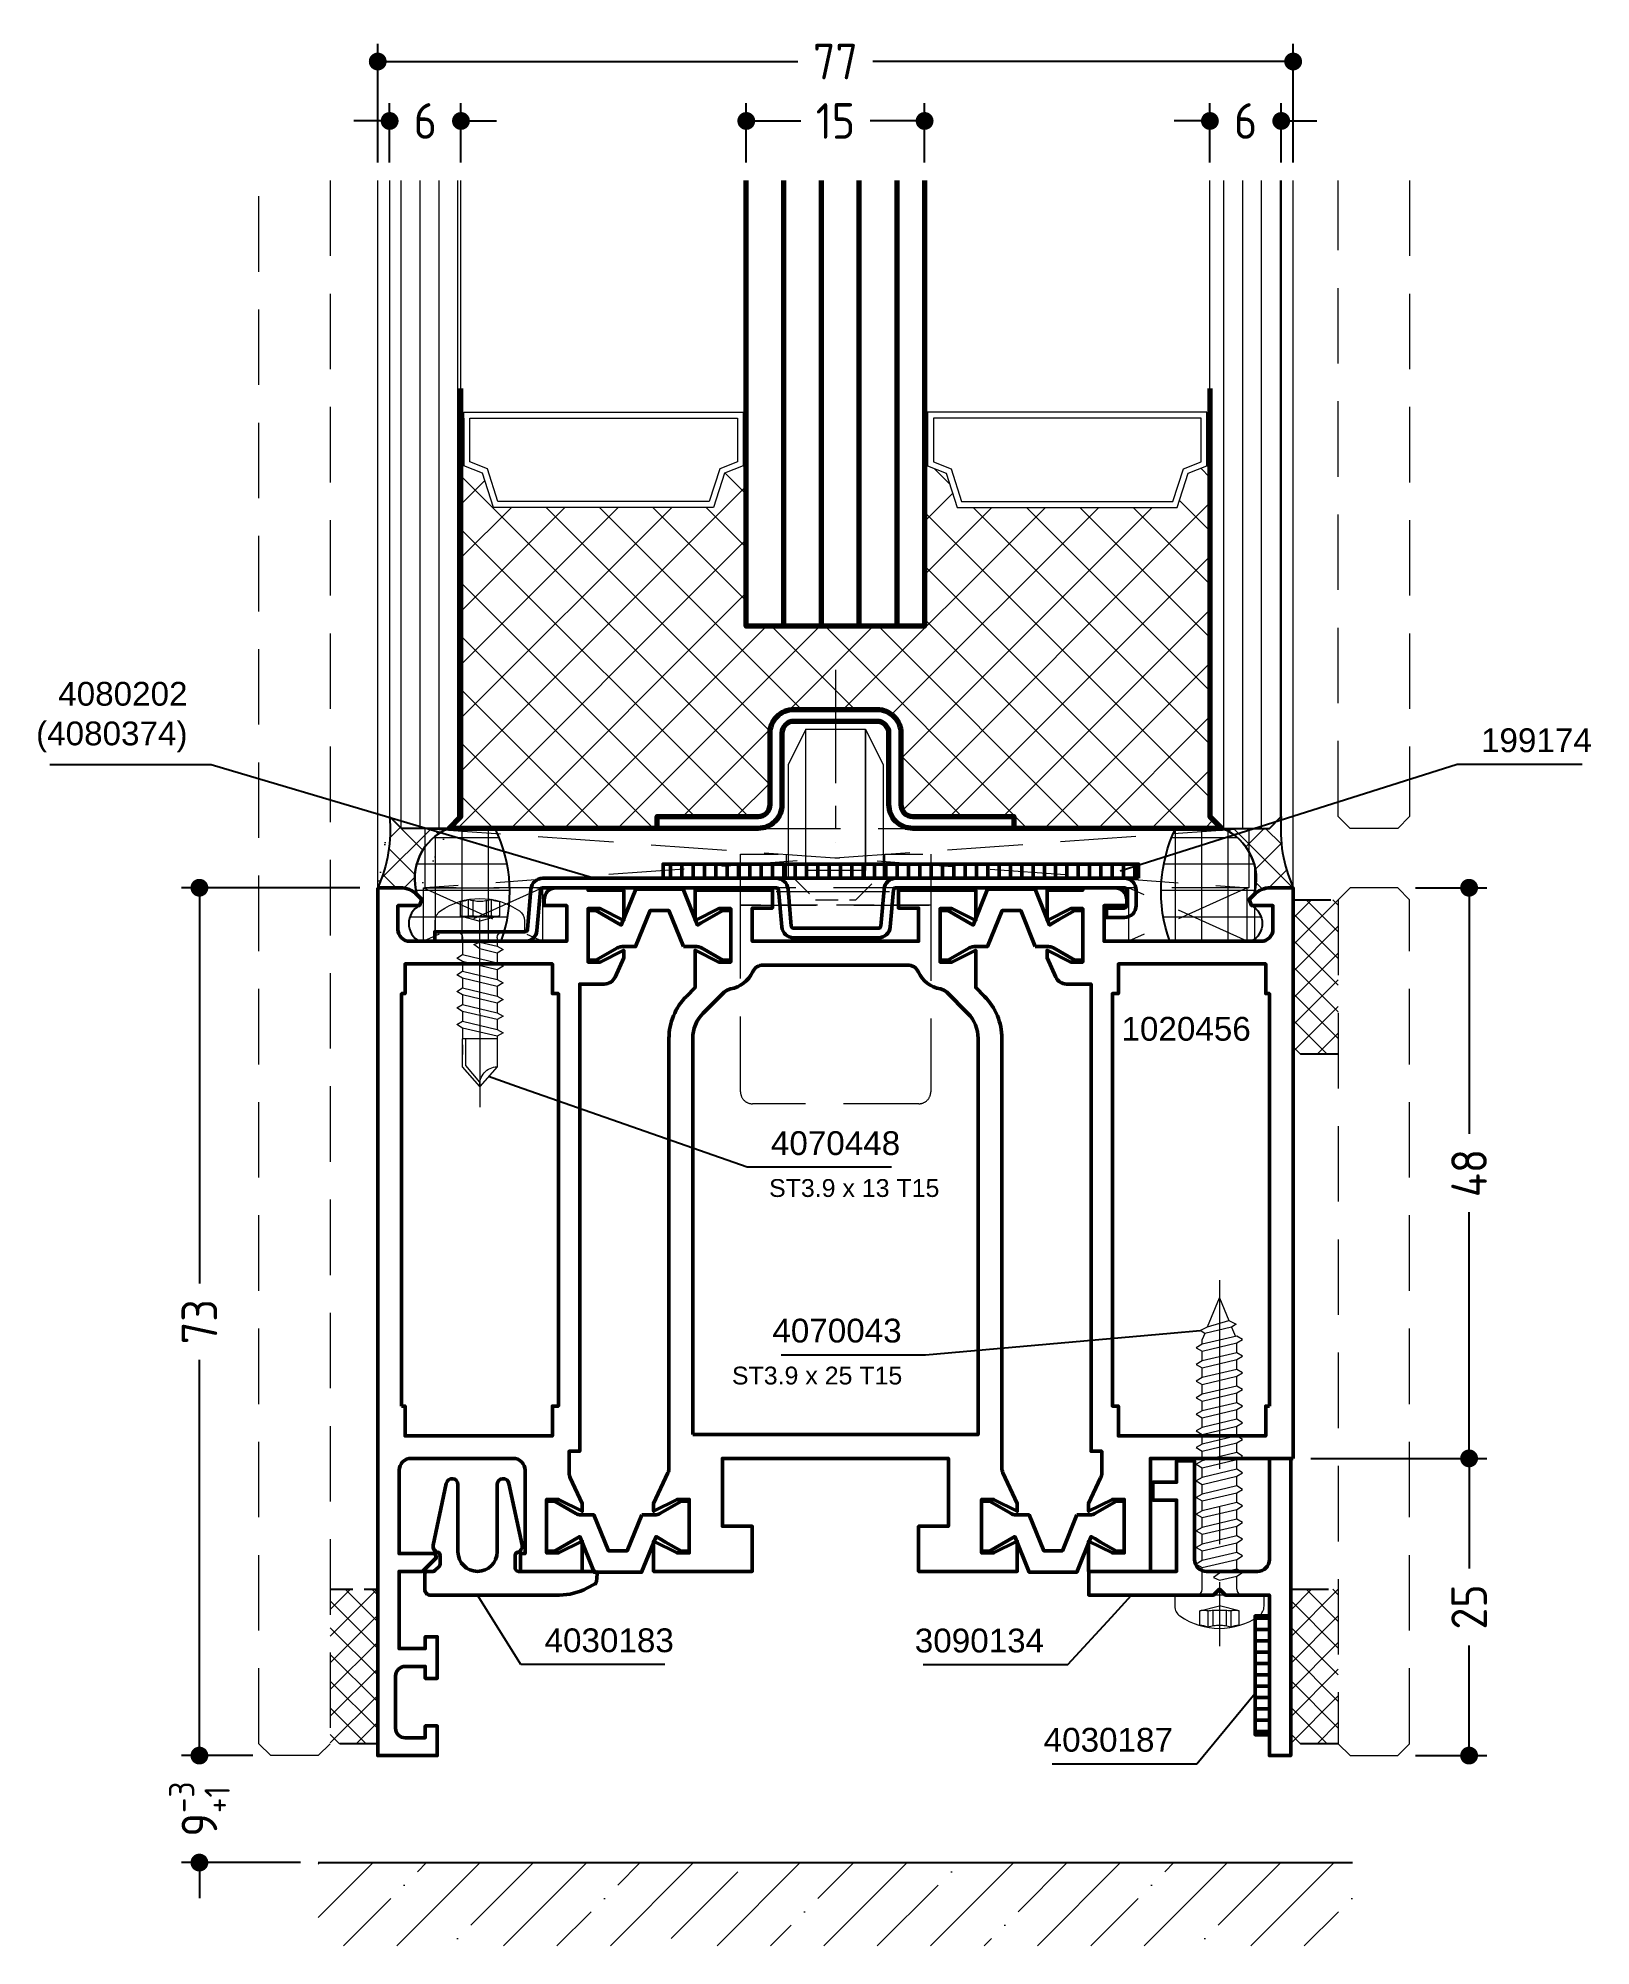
# Model space of a CAD drawing. Header units: millimetres. Extents: x 37 to 168, y 61 to 221.
import ezdxf
from ezdxf.enums import TextEntityAlignment as Align

# ---------------------------------------------------------------- set-up
doc = ezdxf.new("R2010")
doc.units = ezdxf.units.MM
doc.linetypes.add('CENTER', pattern=[50.8, 31.75, -6.35, 6.35, -6.35])
doc.linetypes.add('HIDDEN', pattern=[9.525, 6.35, -3.175])
for name, color, linetype, lineweight in [('AM_5', 3, 'Continuous', 25), ('AM_C', 50, 'Continuous', 50), ('AM_S', 80, 'Continuous', 50), ('Cent3', 70, 'CENTER', 18), ('CHide2', 2, 'HIDDEN', 25), ('CHide3', 70, 'HIDDEN', 18), ('CHide4', 10, 'HIDDEN', 13), ('Cont2', 2, 'Continuous', 25), ('Cont3', 70, 'Continuous', 18), ('Cont4', 10, 'Continuous', 13)]:
    doc.layers.add(name, color=color, linetype=linetype, lineweight=lineweight)
doc.styles.add('HBS_DIMTEXTSTYLE', font='isocp.shx')
doc.styles.add('SWISSL', font='swissl.ttf')
doc.dimstyles.new('Konstruktionsschnitt 1-1$0', dxfattribs={"dimtxt": 3, "dimasz": 1.5, "dimexe": 1.5, "dimexo": 1.5, "dimgap": 1.5, "dimtad": 0, "dimdsep": 46, "dimtxsty": 'HBS_DIMTEXTSTYLE', "dimblk": 'PUNKT', "dimcen": 0, "dimclrd": 3, "dimclre": 3, "dimclrt": 2, "dimadec": 1, "dimazin": 2, "dimtfac": 0.7, "dimtofl": 0, "dimtmove": 0, "dimatfit": 3, "dimfxl": 0, "dimtolj": 1, "dimtzin": 0, "dimarcsym": 0})
pattern_1 = [(225, (232.32603, 587.95486), (0.1767767, -0.1767767), []), (315, (232.32603, 587.95486), (0.1767767, 0.1767767), [])]
pattern_2 = [(225, (586.3095, -59.1989), (1.3470384, -1.3470384), []), (315, (586.3095, -59.1989), (1.3470384, 1.3470384), [])]
pattern_3 = [(270, (586.3095, -59.1989), (2.2225, -4e-16), []), (360, (586.3095, -59.1989), (4e-16, 2.2225), [])]

# ---------------------------------------------------------------- blocks, each defined once
blk = doc.blocks.new('WS4070448')
at = {"layer": 'Cent3', "ltscale": 0.5}
blk.add_line((8.05, -14.4), (8.07, 4.66), dxfattribs=at)
at = {"layer": 'CHide4', "ltscale": 0.3}
for p, q in [((7.1, 1.69), (7.1, 3.08)), ((7.51, 1.69), (7.51, 2.97)), ((8.63, 1.69), (8.63, 2.97)), ((9.04, 1.69), (9.04, 3.08))]:
    blk.add_line(p, q, dxfattribs=at)
for points in [[(6.42, 2.92), (6.42, 1.69)], [(6.42, 1.69), (8.07, 1.25)], [(9.72, 1.69), (8.07, 1.25)], [(9.72, 2.92), (9.72, 1.69)]]:
    blk.add_lwpolyline(points, dxfattribs=at)
for centre, radius, start, end in [((6.48, 4.2), 1.28, 267.2848, 298.8872), ((6.76, 2.85), 1.21, 253.6643, 286.3357), ((8.07, 5.85), 2.94, 250.6988, 289.3012), ((8.07, 11.78), 10.13, 264.4948, 275.5052), ((9.66, 4.2), 1.28, 241.1128, 272.7152), ((9.38, 2.85), 1.21, 253.6643, 286.3357)]:
    blk.add_arc(centre, radius, start, end, dxfattribs=at)
at = {"layer": 'Cont4'}
for p, q in [((6.62, -8.64), (6.62, -11)), ((6.62, -8.64), (9.52, -8.64)), ((9.52, -11), (9.52, -8.64)), ((6.62, -11), (8.07, -12.64)), ((8.07, -12.64), (9.52, -11))]:
    blk.add_line(p, q, dxfattribs=at)
blk.add_lwpolyline([(11.39, 2.11, 0.314856), (4.74, 2.11, 0.244912), (4.32, 1.29), (4.32, 0.36), (11.82, 0.36), (11.82, 1.29, 0.244912), (11.39, 2.11, 0.138291)], format="xyb", dxfattribs=at)
for points in [[(6.12, -1.14), (6.62, -1.43), (8.07, -1.08), (8.57, -0.71), (8.07, -0.51), (6.62, -0.85)], [(6.12, -2.54), (6.62, -2.83), (9.52, -2.14), (10.02, -1.85), (9.52, -1.56), (6.62, -2.25)], [(6.12, -3.94), (6.62, -4.23), (9.52, -3.54), (10.02, -3.25), (9.52, -2.96), (6.62, -3.65)], [(6.12, -5.34), (6.62, -5.63), (9.52, -4.94), (10.02, -4.65), (9.52, -4.36), (6.62, -5.05)], [(6.12, -6.74), (6.62, -7.03), (9.52, -6.34), (10.02, -6.05), (9.52, -5.76), (6.62, -6.45)], [(6.12, -8.14), (6.62, -8.43), (9.52, -7.74), (10.02, -7.45), (9.52, -7.16), (6.62, -7.85)]]:
    blk.add_lwpolyline(points, close=True, dxfattribs=at)
for points in [[(6.62, -0.14), (6.62, -0.85)], [(6.62, -1.43), (6.62, -1.85)], [(6.62, -1.43), (6.62, -2.25)], [(6.62, -1.43), (6.62, -2.25)], [(9.52, -0.14), (9.52, -1.56)], [(6.62, -2.83), (6.62, -3.65)], [(9.52, -2.14), (9.52, -2.96)], [(6.62, -4.23), (6.62, -5.05)], [(9.52, -3.54), (9.52, -4.36)], [(6.62, -5.63), (6.62, -6.45)], [(9.52, -4.94), (9.52, -5.76)], [(9.52, -6.34), (9.52, -7.16)], [(6.62, -7.03), (6.62, -7.85)], [(9.52, -7.74), (9.52, -8.64)], [(6.62, -8.43), (6.62, -8.64)], [(9.27, -8.64), (9.27, -10.89), (8.1, -12.28)], [(9.52, -9.14), (9.52, -9.96)], [(6.62, -9.83), (6.62, -10.65)]]:
    blk.add_lwpolyline(points, dxfattribs=at)
for centre, radius, start, end in [((6.12, -0.14), 0.5, 0, 90), ((10.02, -0.14), 0.5, 90, 180), ((6.61, -12.47), 1.47, 353.4244, 89.6688)]:
    blk.add_arc(centre, radius, start, end, dxfattribs=at)
blk = doc.blocks.new('PUNKT')
at = {"color": 0, "linetype": 'Continuous'}
blk.add_line((-0.5, 0), (-1, 0), dxfattribs=at)
at = {"color": 0, "linetype": 'Continuous', "const_width": 0.5}
blk.add_lwpolyline([(-0.25, 0, 1), (0.25, 0, 1)], format="xyb", close=True, dxfattribs=at)
blk = doc.blocks.new('*D18')
at = {"layer": 'AM_5', "color": 3, "lineweight": -2, "transparency": 16777216}
for p, q in [((153.12, 149.93), (159.12, 149.93)), ((157.62, 148.43), (157.62, 129.23)), ((157.62, 103.43), (157.62, 122.63)), ((144.32, 101.93), (159.12, 101.93))]:
    blk.add_line(p, q, dxfattribs=at)
at = {"layer": 'AM_5', "color": 3, "lineweight": -2, "transparency": 16777216, "xscale": 1.5, "yscale": 1.5, "zscale": 1.5}
for p, rotation in [((157.62, 149.93), 90), ((157.62, 101.93), 270)]:
    blk.add_blockref('PUNKT', p, dxfattribs=dict(at, rotation=rotation))
at = {"layer": 'AM_5', "color": 2, "transparency": 16777216, "insert": (157.62, 125.93), "char_height": 3, "attachment_point": 5, "rotation": 90, "style": 'HBS_DIMTEXTSTYLE'}
blk.add_mtext('\\A1;48', dxfattribs=at)
blk = doc.blocks.new('*D19')
at = {"layer": 'AM_5', "color": 3, "lineweight": -2, "transparency": 16777216}
for p, q in [((144.32, 101.93), (159.12, 101.93)), ((157.62, 100.43), (157.62, 92.68)), ((157.62, 78.43), (157.62, 86.18)), ((153.12, 76.93), (159.12, 76.93))]:
    blk.add_line(p, q, dxfattribs=at)
at = {"layer": 'AM_5', "color": 3, "lineweight": -2, "transparency": 16777216, "xscale": 1.5, "yscale": 1.5, "zscale": 1.5}
for p, rotation in [((157.62, 101.93), 90), ((157.62, 76.93), 270)]:
    blk.add_blockref('PUNKT', p, dxfattribs=dict(at, rotation=rotation))
at = {"layer": 'AM_5', "color": 2, "transparency": 16777216, "insert": (157.62, 89.43), "char_height": 3, "attachment_point": 5, "rotation": 90, "style": 'HBS_DIMTEXTSTYLE'}
blk.add_mtext('\\A1;25', dxfattribs=at)
blk = doc.blocks.new('ESG 6_V')
at = {"layer": 'Cont3'}
h = blk.add_hatch(dxfattribs=at)
h.set_pattern_fill('LINE', color=256, scale=0.5, angle=90, style=0)
h.set_pattern_definition([(90, (-305.9269, -507.866), (-1.5875, 4e-16), [])])
h.paths.add_polyline_path([(3, 54.5), (3, 1), (2, 0), (-2, 0), (-3, 1), (-3, 54.5)])
blk.add_lwpolyline([(3, 54.5), (3, 1), (2, 0), (-2, 0), (-3, 1), (-3, 54.5)], dxfattribs=at)
blk = doc.blocks.new('AL_ABH_24')
at = {"layer": 'Cont4'}
h = blk.add_hatch(dxfattribs=at)
h.set_pattern_fill('ANSI37', color=256, scale=2, angle=-180, style=0)
h.set_pattern_definition(pattern_1)
h.paths.add_polyline_path([(-12, -4.5), (-11.75, -4.5), (-11.75, -0.5), (-12, -0.5)])
h = blk.add_hatch(dxfattribs=at)
h.set_pattern_fill('ANSI37', color=256, scale=2, angle=-180, style=0)
h.set_pattern_definition(pattern_1)
h.paths.add_polyline_path([(12, -0.5), (11.75, -0.5), (11.75, -4.5), (12, -4.5)])
at = {"layer": 'Cont3'}
for points in [[(11.75, -4.5), (11.75, 0), (-11.75, 0), (-11.75, -4.5), (-10.18, -5.13), (-9.25, -8), (9.25, -8), (10.18, -5.13)], [(11.25, -4.16), (11.25, -0.5), (-11.25, -0.5), (-11.25, -4.16), (-9.78, -4.75), (-8.89, -7.5), (8.89, -7.5), (9.78, -4.75)]]:
    blk.add_lwpolyline(points, close=True, dxfattribs=at)
at = {"layer": 'Cont4'}
for points in [[(-11.75, -0.5), (-11.75, -4.5), (-12, -4.5), (-12, -0.5)], [(11.75, -0.5), (11.75, -4.5), (12, -4.5), (12, -0.5)]]:
    blk.add_lwpolyline(points, close=True, dxfattribs=at)
blk = doc.blocks.new('PL30_Glas_76_SYM_NGFK')
at = {"layer": 'Cont3', "lineweight": 70}
h = blk.add_hatch(dxfattribs=at)
h.set_pattern_fill('LINE', color=256, angle=90, style=0)
h.set_pattern_definition([(90, (-271.427, -507.866), (-3.175, 2e-16), [])])
h.paths.add_polyline_path([(-7.5, 54.5), (-7.5, 17), (7.5, 17), (7.5, 54.5)])
at = {"layer": 'Cont4'}
h = blk.add_hatch(dxfattribs=at)
h.set_pattern_fill('ANSI37', color=256, scale=0.5, style=0)
h.set_pattern_definition([(45, (-338.955, -274.622), (2.245064, -2.245064), []), (315, (-338.955, -274.622), (-2.245064, -2.245064), [])])
h.paths.add_polyline_path([(-31.5, 30.5), (-31.25, 30.5), (-29.68, 29.87), (-28.75, 27), (-10.25, 27), (-9.32, 29.87), (-7.75, 30.5), (-7.5, 30.5), (-7.5, 17), (7.5, 17), (7.5, 30.5), (7.75, 30.5), (9.32, 29.87), (10.25, 27), (28.75, 27), (29.68, 29.87), (31.25, 30.5), (31.5, 30.5), (31.5, 1), (32.5, 0), (15, 0), (15, 1), (6.5, 1, -0.414214), (5.5, 2), (5.5, 8, 0.414214), (3.5, 10), (-3.5, 10, 0.414214), (-5.5, 8), (-5.5, 2, -0.414214), (-6.5, 1), (-15, 1), (-15, 0), (-32.5, 0), (-31.5, 1)])
at = {"layer": 'Cont3', "lineweight": 70}
for points in [[(-7.5, 54.5), (-7.5, 17), (7.5, 17), (7.5, 54.5)], [(-31.5, 37), (-31.5, 1), (-32.5, 0), (-15, 0)], [(15, 0), (32.5, 0), (31.5, 1), (31.5, 37)]]:
    blk.add_lwpolyline(points, dxfattribs=at)
blk.add_lwpolyline([(15, 0), (15, 1), (6.5, 1, -0.414214), (5.5, 2), (5.5, 8, 0.414214), (3.5, 10), (-3.5, 10, 0.414214), (-5.5, 8), (-5.5, 2, -0.414214), (-6.5, 1), (-15, 1), (-15, 0), (-6.5, 0, 0.414214), (-4.5, 2), (-4.5, 8, -0.414214), (-3.5, 9), (3.5, 9, -0.414214), (4.5, 8), (4.5, 2, 0.414214), (6.5, 0)], format="xyb", close=True, dxfattribs=at)
at = {"xscale": -1}
blk.add_blockref('ESG 6_V', (-34.5, 0), dxfattribs=at)
blk.add_blockref('ESG 6_V', (34.5, 0))
at = {"layer": 'Cont3', "lineweight": 70, "xscale": -1}
blk.add_blockref('AL_ABH_24', (-19.5, 35), dxfattribs=at)
at = {"layer": 'Cont3', "lineweight": 70}
blk.add_blockref('AL_ABH_24', (19.5, 35), dxfattribs=at)
blk = doc.blocks.new('PL_VERSCH_F_W1_VERD')
at = {"layer": 'Cent3', "ltscale": 0.3}
blk.add_line((-5, -1.15), (5, -1.15), dxfattribs=at)
blk.add_lwpolyline([(0, 17.5), (0, 2.99), (0, 2.99)], dxfattribs=at)
at = {"layer": 'CHide4', "ltscale": 0.5}
for points in [[(-8, 2), (-4.15, 2), (-4.15, 0), (-8, 0)], [(4.15, 2), (8, 2), (8, 0), (4.15, 0)], [(-8, 0), (8, 0), (8, -2.3), (-8, -2.3)]]:
    blk.add_lwpolyline(points, close=True, dxfattribs=at)
at = {"layer": 'CHide4', "ltscale": 0.3}
blk.add_lwpolyline([(3.55, 0), (-3.55, 0), (-1.7, -1.85), (1.7, -1.85)], close=True, dxfattribs=at)
at = {"layer": 'CHide4'}
blk.add_lwpolyline([(-8, -2.3), (8, -2.3), (8, -18, -0.414214), (7, -19), (-7, -19, -0.414214), (-8, -18)], format="xyb", close=True, dxfattribs=at)
at = {"layer": 'Cont3'}
for points in [[(-4, 0), (-2.5, 0), (-2.5, 12.5), (-4, 9.5)], [(-2.5, 12.5), (2.5, 12.5), (2.5, 0.63), (-2.5, 0.63)], [(4, 0), (2.5, 0), (2.5, 12.5), (4, 9.5)]]:
    blk.add_lwpolyline(points, close=True, dxfattribs=at)
blk = doc.blocks.new('*D35')
at = {"layer": 'AM_5', "color": 3, "lineweight": -2, "transparency": 16777216}
for p, q in [((65.82, 210.93), (65.82, 220.93)), ((142.82, 210.93), (142.82, 220.93)), ((67.32, 219.43), (101.17, 219.43)), ((141.32, 219.43), (107.47, 219.43))]:
    blk.add_line(p, q, dxfattribs=at)
at = {"layer": 'AM_5', "color": 3, "lineweight": -2, "transparency": 16777216, "xscale": 1.5, "yscale": 1.5, "zscale": 1.5, "rotation": 180}
blk.add_blockref('PUNKT', (65.82, 219.43), dxfattribs=at)
at = {"layer": 'AM_5', "color": 3, "lineweight": -2, "transparency": 16777216, "xscale": 1.5, "yscale": 1.5, "zscale": 1.5}
blk.add_blockref('PUNKT', (142.82, 219.43), dxfattribs=at)
at = {"layer": 'AM_5', "color": 2, "transparency": 16777216, "insert": (104.32, 219.43), "char_height": 3, "attachment_point": 5, "style": 'HBS_DIMTEXTSTYLE'}
blk.add_mtext('\\A1;77', dxfattribs=at)
blk = doc.blocks.new('*D36')
at = {"layer": 'AM_5', "color": 3, "lineweight": -2, "transparency": 16777216}
for p, q in [((64.32, 149.93), (49.32, 149.93)), ((50.82, 148.43), (50.82, 116.64)), ((50.82, 78.43), (50.82, 110.21)), ((55.32, 76.93), (49.32, 76.93))]:
    blk.add_line(p, q, dxfattribs=at)
at = {"layer": 'AM_5', "color": 3, "lineweight": -2, "transparency": 16777216, "xscale": 1.5, "yscale": 1.5, "zscale": 1.5}
for p, rotation in [((50.82, 149.93), 90), ((50.82, 76.93), 270)]:
    blk.add_blockref('PUNKT', p, dxfattribs=dict(at, rotation=rotation))
at = {"layer": 'AM_5', "color": 2, "transparency": 16777216, "insert": (50.82, 113.43), "char_height": 3, "attachment_point": 5, "rotation": 90, "style": 'HBS_DIMTEXTSTYLE'}
blk.add_mtext('\\A1;73', dxfattribs=at)
blk = doc.blocks.new('*S199')
at = {"layer": 'AM_5', "color": 3}
for p, q in [((38.23, 160.31), (51.82, 160.31)), ((51.82, 160.31), (81.7, 151.44))]:
    blk.add_line(p, q, dxfattribs=at)
at = {"layer": 'AM_5', "color": 3, "linetype": 'Continuous'}
blk.add_line((81.7, 151.44), (84.09, 150.73), dxfattribs=at)
at = {"layer": 'AM_5', "color": 2, "insert": (49.82, 161.31), "char_height": 2, "attachment_point": 9, "style": 'SWISSL'}
blk.add_mtext('4080202\\P(4080374)', dxfattribs=at)
blk = doc.blocks.new('*S200')
at = {"layer": 'AM_5', "color": 3}
for p, q in [((156.62, 160.31), (130.66, 152.07)), ((167.14, 160.31), (156.62, 160.31))]:
    blk.add_line(p, q, dxfattribs=at)
at = {"layer": 'AM_5', "color": 3, "linetype": 'Continuous'}
blk.add_line((130.66, 152.07), (128.28, 151.32), dxfattribs=at)
at = {"layer": 'AM_5', "color": 2, "insert": (158.62, 161.31), "char_height": 2, "attachment_point": 7, "style": 'SWISSL'}
blk.add_mtext('199174', dxfattribs=at)
blk = doc.blocks.new('*D43')
at = {"layer": 'AM_5', "color": 3, "lineweight": -2, "transparency": 16777216}
for p, q in [((50.82, 78.43), (50.82, 79.93)), ((55.32, 76.93), (49.32, 76.93)), ((59.32, 67.93), (49.32, 67.93)), ((50.82, 66.43), (50.82, 64.93))]:
    blk.add_line(p, q, dxfattribs=at)
at = {"layer": 'AM_5', "color": 3, "lineweight": -2, "transparency": 16777216, "xscale": 1.5, "yscale": 1.5, "zscale": 1.5}
for p, rotation in [((50.82, 76.93), 270), ((50.82, 67.93), 90)]:
    blk.add_blockref('PUNKT', p, dxfattribs=dict(at, rotation=rotation))
at = {"layer": 'AM_5', "color": 2, "transparency": 16777216, "insert": (50.82, 72.43), "char_height": 3, "attachment_point": 5, "rotation": 90, "style": 'HBS_DIMTEXTSTYLE'}
blk.add_mtext('\\A1;9{}{\\H0.71x;\\C3;\\S-3^ +1;}', dxfattribs=at)
blk = doc.blocks.new('*S201')
at = {"layer": 'AM_5', "color": 3, "linetype": 'Continuous'}
blk.add_line((77.5, 133.22), (75.14, 134.04), dxfattribs=at)
at = {"layer": 'AM_5', "color": 3}
for p, q in [((96.89, 126.42), (77.5, 133.22)), ((109.03, 126.42), (96.89, 126.42))]:
    blk.add_line(p, q, dxfattribs=at)
at = {"layer": 'AM_5', "color": 2, "insert": (98.89, 127.42), "char_height": 2, "attachment_point": 7, "style": 'SWISSL'}
blk.add_mtext('4070448', dxfattribs=at)
blk = doc.blocks.new('ZAHL links')
at = {"layer": 'AM_5', "color": 2, "style": 'SWISSL'}
blk.add_attdef('XXX', (1.85, -2.5), '', height=1.5, dxfattribs=at)
blk = doc.blocks.new('ws4070043')
at = {"layer": 'Cent3', "ltscale": 0.5}
blk.add_line((40, -26.5), (40, 4.3), dxfattribs=at)
at = {"layer": 'CHide4', "ltscale": 0.3}
for p, q in [((39.03, 1.33), (39.03, 2.72)), ((39.44, 1.33), (39.44, 2.61)), ((40.56, 1.33), (40.56, 2.61)), ((40.97, 1.33), (40.97, 2.72))]:
    blk.add_line(p, q, dxfattribs=at)
for points in [[(38.35, 2.56), (38.35, 1.33)], [(41.65, 2.56), (41.65, 1.33)], [(38.35, 1.33), (40, 0.89)], [(41.65, 1.33), (40, 0.89)]]:
    blk.add_lwpolyline(points, dxfattribs=at)
for centre, radius, start, end in [((38.41, 3.84), 1.28, 267.2848, 298.8872), ((40, 5.49), 2.94, 250.6988, 289.3012), ((41.59, 3.84), 1.28, 241.1128, 272.7152), ((38.69, 2.49), 1.21, 253.6643, 286.3357), ((40, 11.41), 10.13, 264.4948, 275.5052), ((41.31, 2.49), 1.21, 253.6643, 286.3357)]:
    blk.add_arc(centre, radius, start, end, dxfattribs=at)
at = {"layer": 'Cont4'}
blk.add_lwpolyline([(43.32, 1.75, 0.314856), (36.68, 1.75, 0.244912), (36.25, 0.93), (36.25, 0), (43.75, 0), (43.75, 0.93, 0.244912), (43.32, 1.75, 0.138291)], format="xyb", dxfattribs=at)
for points in [[(38.05, -1.9), (38.55, -2.19), (40, -1.84), (40.5, -1.47), (40, -1.27), (38.55, -1.61)], [(38.05, -3.3), (38.55, -3.59), (41.45, -2.9), (41.95, -2.61), (41.45, -2.32), (38.55, -3.01)], [(38.05, -4.7), (38.55, -4.99), (41.45, -4.3), (41.95, -4.01), (41.45, -3.72), (38.55, -4.41)], [(38.05, -6.1), (38.55, -6.39), (41.45, -5.7), (41.95, -5.41), (41.45, -5.12), (38.55, -5.81)], [(38.05, -7.5), (38.55, -7.79), (41.45, -7.1), (41.95, -6.81), (41.45, -6.52), (38.55, -7.21)], [(38.05, -8.9), (38.55, -9.19), (41.45, -8.5), (41.95, -8.21), (41.45, -7.92), (38.55, -8.61)], [(38.05, -10.3), (38.55, -10.59), (41.45, -9.9), (41.95, -9.61), (41.45, -9.32), (38.55, -10.01)], [(38.05, -11.7), (38.55, -11.99), (41.45, -11.3), (41.95, -11.01), (41.45, -10.72), (38.55, -11.41)], [(38.05, -13.1), (38.55, -13.39), (41.45, -12.7), (41.95, -12.41), (41.45, -12.12), (38.55, -12.81)], [(38.05, -14.5), (38.55, -14.79), (41.45, -14.1), (41.95, -13.81), (41.45, -13.52), (38.55, -14.21)], [(38.05, -15.9), (38.55, -16.19), (41.45, -15.5), (41.95, -15.21), (41.45, -14.92), (38.55, -15.61)], [(38.05, -17.3), (38.55, -17.59), (41.45, -16.9), (41.95, -16.61), (41.45, -16.32), (38.55, -17.01)], [(38.05, -18.7), (38.55, -18.99), (41.45, -18.3), (41.95, -18.01), (41.45, -17.72), (38.55, -18.41)], [(38.55, -20.39), (41.45, -19.7), (41.95, -19.41), (41.45, -19.12), (38.55, -19.81), (38.05, -20.1)], [(38.55, -21.21), (38.05, -21.5), (38.55, -21.79), (41.45, -21.1), (41.95, -20.81), (41.45, -20.52)], [(41.24, -22), (41.63, -22.27), (41.01, -22.57), (39.22, -23.11), (38.59, -22.8), (38.98, -22.54)]]:
    blk.add_lwpolyline(points, close=True, dxfattribs=at)
for points in [[(38.55, -0.5), (38.55, -1.61)], [(41.45, -0.5), (41.45, -2.32)], [(38.55, -2.19), (38.55, -3.01)], [(41.45, -2.9), (41.45, -3.72)], [(38.55, -3.59), (38.55, -4.41)], [(41.45, -4.3), (41.45, -5.12)], [(38.55, -4.99), (38.55, -5.81)], [(38.55, -6.39), (38.55, -7.21)], [(41.45, -5.7), (41.45, -6.52)], [(38.55, -7.79), (38.55, -8.61)], [(41.45, -7.1), (41.45, -7.92)], [(38.55, -9.19), (38.55, -10.01)], [(41.45, -8.5), (41.45, -9.32)], [(38.55, -10.59), (38.55, -11.41)], [(41.45, -9.9), (41.45, -10.72)], [(38.55, -11.99), (38.55, -12.81)], [(41.45, -11.3), (41.45, -12.12)], [(41.45, -12.7), (41.45, -13.52)], [(38.55, -13.39), (38.55, -14.21)], [(41.45, -14.1), (41.45, -14.92)], [(38.55, -14.79), (38.55, -15.61)], [(41.45, -15.5), (41.45, -16.32)], [(38.55, -16.19), (38.55, -17.01)], [(38.55, -17.59), (38.55, -18.41)], [(41.45, -16.9), (41.45, -17.72)], [(38.55, -18.99), (38.55, -19.81)], [(41.45, -18.3), (41.45, -19.12)], [(38.55, -20.39), (38.55, -21.21)], [(41.45, -19.7), (41.45, -20.52)], [(38.98, -22.54), (38.66, -21.76)], [(41.24, -22), (41.45, -21.5)], [(41.45, -21.1), (41.45, -21.5)], [(41.01, -22.57), (40, -25), (39.22, -23.11)]]:
    blk.add_lwpolyline(points, dxfattribs=at)
for centre, start, end in [((38.05, -0.5), 0, 90), ((41.95, -0.5), 90, 180)]:
    blk.add_arc(centre, 0.5, start, end, dxfattribs=at)
blk = doc.blocks.new('*D46')
at = {"layer": 'AM_5', "color": 3, "lineweight": -2, "transparency": 16777216}
for p, q in [((66.82, 210.93), (66.82, 215.93)), ((72.82, 210.93), (72.82, 215.93)), ((65.32, 214.43), (63.82, 214.43)), ((74.32, 214.43), (75.82, 214.43))]:
    blk.add_line(p, q, dxfattribs=at)
at = {"layer": 'AM_5', "color": 3, "lineweight": -2, "transparency": 16777216, "xscale": 1.5, "yscale": 1.5, "zscale": 1.5}
blk.add_blockref('PUNKT', (66.82, 214.43), dxfattribs=at)
at = {"layer": 'AM_5', "color": 3, "lineweight": -2, "transparency": 16777216, "xscale": 1.5, "yscale": 1.5, "zscale": 1.5, "rotation": 180}
blk.add_blockref('PUNKT', (72.82, 214.43), dxfattribs=at)
at = {"layer": 'AM_5', "color": 2, "transparency": 16777216, "insert": (69.82, 214.43), "char_height": 3, "attachment_point": 5, "style": 'HBS_DIMTEXTSTYLE'}
blk.add_mtext('\\A1;6', dxfattribs=at)
blk = doc.blocks.new('*D47')
at = {"layer": 'AM_5', "color": 3, "lineweight": -2, "transparency": 16777216}
for p, q in [((96.82, 210.93), (96.82, 215.93)), ((111.82, 210.93), (111.82, 215.93)), ((98.32, 214.43), (101.41, 214.43)), ((110.32, 214.43), (107.23, 214.43))]:
    blk.add_line(p, q, dxfattribs=at)
at = {"layer": 'AM_5', "color": 3, "lineweight": -2, "transparency": 16777216, "xscale": 1.5, "yscale": 1.5, "zscale": 1.5, "rotation": 180}
blk.add_blockref('PUNKT', (96.82, 214.43), dxfattribs=at)
at = {"layer": 'AM_5', "color": 3, "lineweight": -2, "transparency": 16777216, "xscale": 1.5, "yscale": 1.5, "zscale": 1.5}
blk.add_blockref('PUNKT', (111.82, 214.43), dxfattribs=at)
at = {"layer": 'AM_5', "color": 2, "transparency": 16777216, "insert": (104.32, 214.43), "char_height": 3, "attachment_point": 5, "style": 'HBS_DIMTEXTSTYLE'}
blk.add_mtext('\\A1;15', dxfattribs=at)
blk = doc.blocks.new('*D48')
at = {"layer": 'AM_5', "color": 3, "lineweight": -2, "transparency": 16777216}
for p, q in [((135.82, 210.93), (135.82, 215.93)), ((141.82, 210.93), (141.82, 215.93)), ((134.32, 214.43), (132.82, 214.43)), ((143.32, 214.43), (144.82, 214.43))]:
    blk.add_line(p, q, dxfattribs=at)
at = {"layer": 'AM_5', "color": 3, "lineweight": -2, "transparency": 16777216, "xscale": 1.5, "yscale": 1.5, "zscale": 1.5}
blk.add_blockref('PUNKT', (135.82, 214.43), dxfattribs=at)
at = {"layer": 'AM_5', "color": 3, "lineweight": -2, "transparency": 16777216, "xscale": 1.5, "yscale": 1.5, "zscale": 1.5, "rotation": 180}
blk.add_blockref('PUNKT', (141.82, 214.43), dxfattribs=at)
at = {"layer": 'AM_5', "color": 2, "transparency": 16777216, "insert": (138.82, 214.43), "char_height": 3, "attachment_point": 5, "style": 'HBS_DIMTEXTSTYLE'}
blk.add_mtext('\\A1;6', dxfattribs=at)
blk = doc.blocks.new('*S202')
at = {"layer": 'AM_5', "color": 3, "linetype": 'Continuous'}
blk.add_line((127.54, 88.58), (129.23, 90.43), dxfattribs=at)
at = {"layer": 'AM_5', "color": 3}
for p, q in [((123.87, 84.58), (127.54, 88.58)), ((111.7, 84.58), (123.87, 84.58))]:
    blk.add_line(p, q, dxfattribs=at)
at = {"layer": 'AM_5', "color": 2, "insert": (121.87, 85.58), "char_height": 2, "attachment_point": 9, "style": 'SWISSL'}
blk.add_mtext('3090134', dxfattribs=at)
blk = doc.blocks.new('*S203')
at = {"layer": 'AM_5', "color": 3, "linetype": 'Continuous'}
blk.add_line((138.03, 80.25), (139.62, 82.17), dxfattribs=at)
at = {"layer": 'AM_5', "color": 3}
for p, q in [((134.71, 76.23), (138.03, 80.25)), ((122.56, 76.23), (134.71, 76.23))]:
    blk.add_line(p, q, dxfattribs=at)
at = {"layer": 'AM_5', "color": 2, "insert": (132.71, 77.23), "char_height": 2, "attachment_point": 9, "style": 'SWISSL'}
blk.add_mtext('4030187', dxfattribs=at)
blk = doc.blocks.new('*S204')
at = {"layer": 'AM_5', "color": 3}
for p, q in [((111.89, 110.65), (132.5, 112.47)), ((99.76, 110.65), (111.89, 110.65))]:
    blk.add_line(p, q, dxfattribs=at)
at = {"layer": 'AM_5', "color": 3, "linetype": 'Continuous'}
blk.add_line((132.5, 112.47), (134.99, 112.69), dxfattribs=at)
at = {"layer": 'AM_5', "color": 2, "insert": (109.89, 111.65), "char_height": 2, "attachment_point": 9, "style": 'SWISSL'}
blk.add_mtext('4070043', dxfattribs=at)
blk = doc.blocks.new('ZAHL rechts')
at = {"layer": 'AM_5', "color": 2, "style": 'SWISSL'}
blk.add_attdef('XXX', text='', height=1.5, dxfattribs=at).set_placement((-1.95, -2.5), align=Align.RIGHT)
blk = doc.blocks.new('*S205')
at = {"layer": 'AM_5', "color": 3, "linetype": 'Continuous'}
blk.add_line((75.53, 88.31), (74.2, 90.43), dxfattribs=at)
at = {"layer": 'AM_5', "color": 3}
for p, q in [((77.85, 84.6), (75.53, 88.31)), ((89.98, 84.6), (77.85, 84.6))]:
    blk.add_line(p, q, dxfattribs=at)
at = {"layer": 'AM_5', "color": 2, "insert": (79.85, 85.6), "char_height": 2, "attachment_point": 7, "style": 'SWISSL'}
blk.add_mtext('4030183', dxfattribs=at)
blk = doc.blocks.new('WI4030183')
blk.add_lwpolyline([(7.3, 2, -0.414214), (7.8, 1.5), (7.8, 0.2, -0.414214), (7.6, 0), (7.08, 0, 0.198912), (6.94, -0.06), (6.59, -0.41, 0.198912), (6.5, -0.62), (6.5, -1.33, 0.341999), (6.73, -1.62, -0.401322), (7.09, -2.2), (5.99, -7.4, -0.900845), (5, -7.3), (5, -1.65, 1), (1.7, -1.65), (1.7, -7.3, -0.900845), (0.71, -7.4), (-0.39, -2.2, -0.401322), (-0.03, -1.62, 0.341999), (0.2, -1.33), (0.2, -0.3, 0.445229), (-0.13, 0), (-6.51, 0, -0.445229), (-6.71, 0.22), (-6.64, 0.89, -0.249328), (-6.54, 1.05), (-5.85, 1.41, -0.120826), (-3.54, 2), (7.3, 2)], format="xyb", close=True)
blk = doc.blocks.new('WI1020456')
for points in [[(-77, 25), (-65, 25), (-65, 15.5), (-59.8, 15.5), (-59.8, 18.05), (-61.8, 17.05), (-62.8, 17.05), (-62.8, 21.55), (-61.8, 21.55), (-59.8, 20.55), (-59.8, 21.2), (-60.81, 23.36, -0.109518), (-60.9, 23.78), (-60.9, 25.6), (-60, 25.6), (-60, 64.9), (-57.94, 64.9, 0.294108), (-57.03, 65.49), (-56.3, 67.1), (-56.3, 67.75), (-58.3, 66.75), (-59.3, 66.75), (-59.3, 71.25), (-58.3, 71.25), (-56.3, 70.25), (-56.3, 72.8), (-59.3, 72.8), (-59.3, 73), (-62, 73, 0.414214), (-63, 72), (-63, 71.5), (-61.1, 71.5), (-61.1, 68.5), (-74.3, 68.5, -0.414214), (-75.3, 69.5), (-75.3, 71.5), (-73.5, 71.5), (-73.29, 72.01), (-73.69, 72.41, 0.198912), (-75.11, 73), (-77, 73)], [(-55.31, 68.05), (-56.43, 68.05, 0.131652), (-56.83, 67.94), (-58.64, 66.9), (-59.3, 66.9), (-59.3, 71.1), (-58.64, 71.1), (-57.3, 70.33), (-56.81, 70.04), (-56.51, 69.87), (-55.3, 72.88), (-51.3, 72.88), (-50.09, 69.87), (-47.96, 71.1), (-47.3, 71.1), (-47.3, 66.9), (-47.96, 66.9), (-49.77, 67.94, 0.131652), (-50.17, 68.05), (-51.29, 68.05), (-52.52, 71.08), (-54.09, 71.08)], [(-24.5, 60.33, 0.198912), (-25.96, 63.86), (-26.7, 64.6), (-26.7, 67.75), (-28.7, 66.75), (-29.7, 66.75), (-29.7, 71.25), (-28.7, 71.25), (-26.7, 70.25), (-26.7, 72.8), (-33.2, 72.8), (-33.2, 71.3), (-31.5, 71.3), (-31.5, 68.5), (-45.5, 68.5), (-45.5, 71.3), (-43.8, 71.3), (-43.8, 72.8), (-50.3, 72.8), (-50.3, 70.25), (-48.3, 71.25), (-47.3, 71.25), (-47.3, 66.75), (-48.3, 66.75), (-50.3, 67.75), (-50.3, 64.6), (-51.04, 63.86, 0.198912), (-52.5, 60.33), (-52.5, 24.21, -0.109518), (-52.59, 23.79), (-53.8, 21.2), (-53.8, 20.55), (-51.8, 21.55), (-50.8, 21.55), (-50.8, 17.05), (-51.8, 17.05), (-53.8, 18.05), (-53.8, 15.5), (-45.5, 15.5), (-45.5, 19.3), (-48, 19.3), (-48, 25), (-29, 25), (-29, 19.3), (-31.5, 19.3), (-31.5, 15.5), (-23.2, 15.5), (-23.2, 18.05), (-25.2, 17.05), (-26.2, 17.05), (-26.2, 21.55), (-25.2, 21.55), (-23.2, 20.55), (-23.2, 21.2), (-24.41, 23.79, -0.109518), (-24.5, 24.21)], [(-25.71, 68.05), (-26.83, 68.05, 0.131652), (-27.23, 67.94), (-29.04, 66.9), (-29.7, 66.9), (-29.7, 71.1), (-29.04, 71.1), (-27.7, 70.33), (-27.21, 70.04), (-26.91, 69.87), (-25.7, 72.88), (-21.7, 72.88), (-20.49, 69.87), (-18.36, 71.1), (-17.7, 71.1), (-17.7, 66.9), (-18.36, 66.9), (-20.17, 67.94, 0.131652), (-20.57, 68.05), (-21.69, 68.05), (-22.91, 71.08), (-24.49, 71.08)], [(0, 73), (-1.9, 73, 0.198912), (-3.31, 72.41), (-3.71, 72.01), (-3.5, 71.5), (-1.7, 71.5), (-1.7, 69.5, -0.414214), (-2.7, 68.5), (-15.9, 68.5), (-15.9, 71.5), (-14, 71.5), (-14, 72, 0.414214), (-15, 73), (-17.7, 73), (-17.7, 72.8), (-20.7, 72.8), (-20.7, 70.25), (-18.7, 71.25), (-17.7, 71.25), (-17.7, 66.75), (-18.7, 66.75), (-20.7, 67.75), (-20.7, 67.1), (-19.97, 65.49, 0.294108), (-19.06, 64.9), (-17, 64.9), (-17, 25.6), (-16.1, 25.6), (-16.1, 23.78, -0.109518), (-16.19, 23.36), (-17.2, 21.2), (-17.2, 20.55), (-15.2, 21.55), (-14.2, 21.55), (-14.2, 17.05), (-15.2, 17.05), (-17.2, 18.05), (-17.2, 15.5), (-12, 15.5), (-12, 17), (-12.4, 17), (-12.4, 24, -0.414214), (-11.4, 25), (-2.8, 25, -0.414214), (-1.8, 24), (-1.8, 17), (-4.8, 17), (-4.94, 16.66), (-3.78, 15.5), (-1.8, 15.5), (-1.8, 9), (-4, 9), (-4, 10), (-5, 10), (-5, 6.5), (-4, 6.5), (-4, 7.5), (-2.3, 7.5, -0.414214), (-1.5, 6.7), (-1.5, 2.3, -0.414214), (-2.3, 1.5), (-4, 1.5), (-4, 2.5), (-5, 2.5), (-5, 0), (0, 0)], [(-26.5, 27), (-50.5, 27), (-50.5, 60.33, -0.198912), (-49.62, 62.45), (-47.86, 64.21, -0.154989), (-47.33, 64.49, 0.248244), (-45.48, 65.91, -0.293963), (-44.57, 66.5), (-32.44, 66.5, -0.293963), (-31.53, 65.91, 0.248244), (-29.67, 64.49, -0.154989), (-29.14, 64.21), (-27.38, 62.45, -0.198912), (-26.5, 60.33)], [(-58.81, 20.25), (-59.93, 20.25, -0.131652), (-60.33, 20.36), (-62.14, 21.4), (-62.8, 21.4), (-62.8, 17.2), (-62.14, 17.2), (-60.8, 17.97), (-60.31, 18.26), (-60.01, 18.43), (-58.8, 15.43), (-54.8, 15.43), (-53.59, 18.43), (-51.46, 17.2), (-50.8, 17.2), (-50.8, 21.4), (-51.46, 21.4), (-53.27, 20.36, -0.131652), (-53.67, 20.25), (-54.79, 20.25), (-56.02, 17.23), (-57.59, 17.23)], [(-22.21, 20.25), (-23.33, 20.25, -0.131652), (-23.73, 20.36), (-25.54, 21.4), (-26.2, 21.4), (-26.2, 17.2), (-25.54, 17.2), (-24.2, 17.97), (-23.71, 18.26), (-23.41, 18.43), (-22.2, 15.43), (-18.2, 15.43), (-16.99, 18.43), (-14.86, 17.2), (-14.2, 17.2), (-14.2, 21.4), (-14.86, 21.4), (-16.67, 20.36, -0.131652), (-17.07, 20.25), (-18.19, 20.25), (-19.41, 17.23), (-20.99, 17.23)]]:
    blk.add_lwpolyline(points, format="xyb", close=True)
for points in [[(-75, 29.4), (-74.7, 29.4), (-74.7, 26.9), (-62.3, 26.9), (-62.3, 29.4), (-61.8, 29.4), (-61.8, 64.1), (-62.3, 64.1), (-62.3, 66.6), (-74.7, 66.6), (-74.7, 64.1), (-75, 64.1)], [(-2, 29.4), (-2.3, 29.4), (-2.3, 26.9), (-14.7, 26.9), (-14.7, 29.4), (-15.2, 29.4), (-15.2, 64.1), (-14.7, 64.1), (-14.7, 66.6), (-2.3, 66.6), (-2.3, 64.1), (-2, 64.1)]]:
    blk.add_lwpolyline(points, close=True)
blk = doc.blocks.new('WI3090134')
blk.add_lwpolyline([(-2, 0), (-2, -8.5, -0.414214), (-3, -9.5), (-7.3, -9.5, -0.414214), (-8.3, -8.5), (-8.3, -0.2), (-9.8, -0.2), (-9.8, -2), (-11.8, -2), (-11.8, -3.5), (-9.8, -3.5), (-9.8, -9.5), (-17.2, -9.5), (-17.2, -11.5), (-6.7, -11.5), (-6.2, -11), (-5.7, -11.5), (-2, -11.5), (-2, -25), (-0.2, -25), (-0.2, 0), (-2, 0)], format="xyb", close=True)
blk = doc.blocks.new('WI4080202')
blk.add_lwpolyline([(-48.32, -0.18), (-48.61, -3.59, -0.388879), (-49.61, -4.5), (-57.2, -4.5), (-57.2, -3.7), (-49.61, -3.7, 0.388879), (-49.41, -3.52), (-49.11, -0.11, -0.388879), (-48.12, 0.8), (-28.48, 0.8, -0.388879), (-27.49, -0.11), (-27.22, -3.22, 0.388879), (-27.02, -3.4), (-19.88, -3.4, 0.388879), (-19.68, -3.22), (-19.41, -0.11, -0.388879), (-18.42, 0.8), (0.8, 0.8, -0.414214), (1.8, -0.2), (1.8, -1.5, -0.414214), (0.8, -2.5), (-0.7, -2.5), (-0.7, -1.7), (0.8, -1.7, 0.414214), (1, -1.5), (1, -0.2, 0.414214), (0.8, 0), (-18.42, 0, 0.388879), (-18.62, -0.18), (-18.89, -3.29, -0.388879), (-19.88, -4.2), (-27.02, -4.2, -0.388879), (-28.01, -3.29), (-28.28, -0.18, 0.388879), (-28.48, 0), (-48.12, 0, 0.388879), (-48.32, -0.18)], format="xyb", close=True)
blk = doc.blocks.new('WI199174')
h = blk.add_hatch()
h.set_pattern_fill('LINE', color=256, scale=0.3, angle=270)
h.set_pattern_definition([(270, (92.4221, 756.4865), (0.9525, -5e-16), [])])
h.paths.add_polyline_path([(0, 1.2), (0, 0), (40, 0), (40, 1.2)])
blk.add_lwpolyline([(0, 1.2), (0, 0), (40, 0), (40, 1.2)], close=True)
blk = doc.blocks.new('WI4030187')
h = blk.add_hatch()
h.set_pattern_fill('LINE', color=256, scale=0.3, angle=90)
h.set_pattern_definition([(90, (163.933, -334.3173), (-0.9525, 5e-16), [])])
h.paths.add_polyline_path([(5, 0), (5, 1.2), (-5, 1.2), (-5, 0)])
blk.add_lwpolyline([(5, 1.2), (5, 0), (-5, 0), (-5, 1.2), (5, 1.2)], close=True)

msp = doc.modelspace()

# ---------------------------------------------------------------- hatches: boundary and pattern name
at = {"layer": 'CHide3'}
h = msp.add_hatch(dxfattribs=at)
h.set_pattern_fill('ANSI37', color=256, scale=0.5)
h.set_pattern_definition([(45, (-0.665, 113.8984), (-1.122532, 1.122532), []), (135, (-0.665, 113.8984), (-1.122532, -1.122532), [])])
h.paths.add_polyline_path([(142.82, 148.926), (146.62, 148.926), (146.62, 135.926), (142.82, 135.926)])
h = msp.add_hatch(dxfattribs=at)
h.set_pattern_fill('ANSI37', color=256, scale=0.5)
h.set_pattern_definition([(45, (80.1361, 55.8988), (-1.12253, 1.12253), []), (135, (80.1361, 55.8988), (-1.12253, -1.12253), [])])
h.paths.add_polyline_path([(61.819, 90.926), (65.819, 90.926), (65.819, 77.926), (61.819, 77.926)])
h = msp.add_hatch(dxfattribs=at)
h.set_pattern_fill('ANSI37', color=256, scale=0.5)
h.set_pattern_definition([(45, (-0.665, 55.8984), (-1.122532, 1.122532), []), (135, (-0.665, 55.8984), (-1.122532, -1.122532), [])])
h.paths.add_polyline_path([(142.62, 90.926), (146.62, 90.926), (146.62, 77.926), (142.62, 77.926)])
at = {"layer": 'Cont3'}
h = msp.add_hatch(dxfattribs=at)
h.set_pattern_fill('ANSI37', color=256, scale=0.6, angle=180, style=0)
h.set_pattern_definition(pattern_2)
edge = h.paths.add_edge_path()
edge.add_arc((54.8, 154.846), 12.069, -24.05761, 5.13021, ccw=False)
edge.add_line((65.82, 149.926), (67.716, 149.926))
edge.add_arc((67.716, 147.926), 2, 44.99928, 90, ccw=False)
edge.add_arc((73.515, 150.683), 4.586, 112.33158, 197.02724, ccw=False)
edge.add_line((71.773, 154.925), (67.82, 154.925))
edge.add_line((67.82, 154.925), (66.82, 155.925))
h = msp.add_hatch(dxfattribs=at)
h.set_pattern_fill('ANSI37', color=256, scale=0.6, angle=180, style=0)
h.set_pattern_definition(pattern_2)
edge = h.paths.add_edge_path()
edge.add_arc((153.841, 154.846), 12.069, 174.86979, 204.05761)
edge.add_line((142.82, 149.926), (140.924, 149.926))
edge.add_arc((140.924, 147.926), 2, 90, 135.00072)
edge.add_arc((135.125, 150.683), 4.586, 342.97276, 427.66842)
edge.add_line((136.868, 154.925), (140.82, 154.925))
edge.add_line((140.82, 154.925), (141.82, 155.925))
h = msp.add_hatch(dxfattribs=at)
h.set_pattern_fill('ANSI37', color=256, scale=0.7, angle=225, style=0)
h.set_pattern_definition(pattern_3)
edge = h.paths.add_edge_path()
edge.add_arc((73.515, 150.683), 4.586, 112.33158, 197.02724)
edge.add_line((69.13, 149.34), (69.532, 148.938))
edge.add_line((69.532, 148.938), (69.32, 148.426))
edge.add_arc((70.128, 146.926), 1.703, 118.29127, 241.70873)
edge.add_line((69.32, 145.426), (76.206, 145.427))
edge.add_arc((64.6, 149.578), 12.326, 340.31834, 385.71003)
edge.add_line((75.705, 154.925), (71.773, 154.925))
h = msp.add_hatch(dxfattribs=at)
h.set_pattern_fill('ANSI37', color=256, scale=0.7, angle=225, style=0)
h.set_pattern_definition(pattern_3)
edge = h.paths.add_edge_path()
edge.add_arc((135.125, 150.683), 4.586, -17.02724, 67.66842, ccw=False)
edge.add_line((139.51, 149.34), (139.108, 148.938))
edge.add_line((139.108, 148.938), (139.32, 148.426))
edge.add_arc((138.513, 146.926), 1.703, -61.70873, 61.70873, ccw=False)
edge.add_line((139.32, 145.426), (132.435, 145.427))
edge.add_arc((144.041, 149.578), 12.326, 154.28997, 199.68166, ccw=False)
edge.add_line((132.935, 154.925), (136.868, 154.925))
h = msp.add_hatch(dxfattribs=at)
h.set_pattern_fill('ANSI35', color=256)
h.set_pattern_definition([(45, (-174.4246, 7.6624), (-4.49013, 4.49013), []), (45, (-169.9344, 7.6624), (-4.49013, 4.49013), [7.9375, -1.5875, 0, -1.5875])])
h.paths.add_polyline_path([(147.82, 67.926), (60.819, 67.926), (60.819, 60.926), (147.82, 60.926)])

# ---------------------------------------------------------------- linework, layer by layer
at = {"layer": 'CHide2', "ltscale": 0.5}
for p, q in [((142.82, 148.926), (146.62, 148.926)), ((146.62, 135.926), (142.82, 135.926)), ((142.62, 90.926), (146.62, 90.926)), ((65.819, 77.926), (61.819, 77.926)), ((146.62, 77.926), (142.62, 77.926))]:
    msp.add_line(p, q, dxfattribs=at)
at = {"layer": 'CHide2', "ltscale": 0.3}
msp.add_line((61.819, 90.926), (65.819, 90.926), dxfattribs=at)
at = {"layer": 'CHide3'}
for points in [[(61.819, 209.427), (61.819, 77.926), (60.819, 76.926), (56.819, 76.926), (55.819, 77.926), (55.819, 209.427)], [(152.62, 209.427), (152.62, 155.926), (151.62, 154.926), (147.62, 154.926), (146.62, 155.926), (146.62, 209.427)]]:
    msp.add_lwpolyline(points, dxfattribs=at)
msp.add_lwpolyline([(146.62, 148.926), (146.62, 77.926), (147.62, 76.926), (151.62, 76.926), (152.62, 77.926), (152.62, 148.926), (151.62, 149.926), (147.62, 149.926)], close=True, dxfattribs=at)
at = {"layer": 'CHide4'}
msp.add_line((138.964, 145.426), (128.964, 149.926), dxfattribs=at)
for points in [[(69.82, 154.924), (139.091, 154.924), (139.091, 149.926), (69.82, 149.926)], [(79.676, 145.426), (69.676, 145.426), (69.676, 149.926), (79.676, 149.926)], [(128.964, 145.426), (138.964, 145.426), (138.964, 149.926), (128.964, 149.926)]]:
    msp.add_lwpolyline(points, close=True, dxfattribs=at)
for points in [[(69.82, 154.924), (139.091, 149.926)], [(139.091, 154.924), (69.82, 149.926)], [(79.676, 149.926), (69.676, 145.426)], [(69.676, 149.926), (79.676, 145.426)], [(138.964, 149.926), (128.964, 145.426)]]:
    msp.add_lwpolyline(points, dxfattribs=at)
at = {"layer": 'Cont2'}
msp.add_line((60.819, 67.926), (147.82, 67.926), dxfattribs=at)
for points in [[(66.82, 155.925, -0.1280489), (65.82, 149.926), (67.716, 149.926, -0.1989156), (69.13, 149.34, -0.3873508), (71.773, 154.925), (67.82, 154.925)], [(141.82, 155.925, 0.1280489), (142.82, 149.926), (140.924, 149.926, 0.1989156), (139.51, 149.34, 0.3873508), (136.868, 154.925), (140.82, 154.925)], [(71.773, 154.925, 0.3873508), (69.13, 149.34), (69.532, 148.938), (69.32, 148.426, 0.5974064), (69.32, 145.426), (76.206, 145.427, 0.2006897), (75.705, 154.925)], [(136.868, 154.925, -0.3873508), (139.51, 149.34), (139.108, 148.938), (139.32, 148.426, -0.5974064), (139.32, 145.426), (132.435, 145.427, -0.2006897), (132.935, 154.925)]]:
    msp.add_lwpolyline(points, format="xyb", close=True, dxfattribs=at)
at = {"layer": 'Cont3'}
for p, q in [((65.819, 149.926), (65.819, 209.427)), ((142.82, 149.926), (142.82, 209.427))]:
    msp.add_line(p, q, dxfattribs=at)

# ---------------------------------------------------------------- block references
msp.add_blockref('PL_VERSCH_F_W1_VERD', (104.335, 150.762))
at = {"xscale": -1}
msp.add_blockref('WS4070448', (82.482, 145.865), dxfattribs=at)
at = {"rotation": 180}
msp.add_blockref('ws4070043', (176.62, 90.426), dxfattribs=at)
at = {"layer": 'AM_5'}
for name in ['*S199', '*S200', '*S201', '*S204', '*S205', '*S202', '*S203']:
    msp.add_blockref(name, (0, 0), dxfattribs=at)
at = {"layer": 'AM_C'}
for name, p, rotation in [('WI199174', (129.819, 151.926), 180), ('WI4030183', (77.569, 92.426), 180), ('WI4030187', (139.62, 83.676), 270)]:
    msp.add_blockref(name, p, dxfattribs=dict(at, rotation=rotation))
msp.add_blockref('WI4080202', (127.82, 149.926), dxfattribs=at)
at = {"layer": 'AM_S', "xscale": -1}
msp.add_blockref('WI1020456', (65.819, 76.926), dxfattribs=at)
at = {"layer": 'AM_S'}
msp.add_blockref('WI3090134', (142.82, 101.926), dxfattribs=at)
at = {"layer": 'Cont3', "xscale": -1}
msp.add_blockref('PL30_Glas_76_SYM_NGFK', (104.32, 154.924), dxfattribs=at)
at = {"layer": 'Cont3'}
for name, p, values in [('ZAHL links', (96.887, 126.422), {'XXX': 'ST3.9 x 13 T15'}), ('ZAHL rechts', (111.889, 110.648), {'XXX': 'ST3.9 x 25 T15'})]:
    msp.add_blockref(name, p, dxfattribs=at).add_auto_attribs(values)

# ---------------------------------------------------------------- texts
at = {"layer": 'AM_5', "color": 2, "insert": (139.256, 137.037), "char_height": 2, "attachment_point": 9, "style": 'SWISSL'}
msp.add_mtext('1020456', dxfattribs=at)

# ---------------------------------------------------------------- dimensions: what is measured, and where the dimension line sits
at = {"layer": 'AM_5'}
for base, p1, p2, angle, picture, middle in [((65.819, 219.427), (142.82, 209.427), (65.819, 209.427), 180, '*D35', (104.32, 219.427)), ((66.82, 214.427), (72.82, 209.427), (66.82, 209.427), 180, '*D46', (69.82, 214.427)), ((96.82, 214.427), (111.82, 209.427), (96.82, 209.427), 180, '*D47', (104.32, 214.427)), ((135.82, 214.427), (141.82, 209.427), (135.82, 209.427), 180, '*D48', (138.82, 214.427)), ((50.819, 149.926), (56.819, 76.926), (65.819, 149.926), 90, '*D36', (50.819, 113.426)), ((157.62, 149.926), (142.82, 101.926), (151.62, 149.926), 90, '*D18', (157.62, 125.926)), ((157.62, 101.926), (151.62, 76.926), (142.82, 101.926), 90, '*D19', (157.62, 89.426))]:
    dim = msp.add_linear_dim(base=base, p1=p1, p2=p2, angle=angle, dimstyle='Konstruktionsschnitt 1-1$0', override={"dimscale": 1}, dxfattribs=at)
    dim.commit()
    dim.dimension.update_dxf_attribs({"geometry": picture, "text_midpoint": middle, "dimtype": 160})
dim = msp.add_linear_dim(base=(50.819, 67.926), p1=(56.819, 76.926), p2=(60.819, 67.926), angle=90, text='<>{}{\\H0.71x;\\C3;\\S-3^ +1;}', dimstyle='Konstruktionsschnitt 1-1$0', override={"dimscale": 1, "dimtp": -3, "dimtm": -1, "dimtdec": 0, "dimtzin": 0}, dxfattribs=at)
dim.commit()
dim.dimension.update_dxf_attribs({"geometry": '*D43', "text_midpoint": (50.819, 72.426), "dimtype": 160})

doc.saveas('drawing.dxf')
